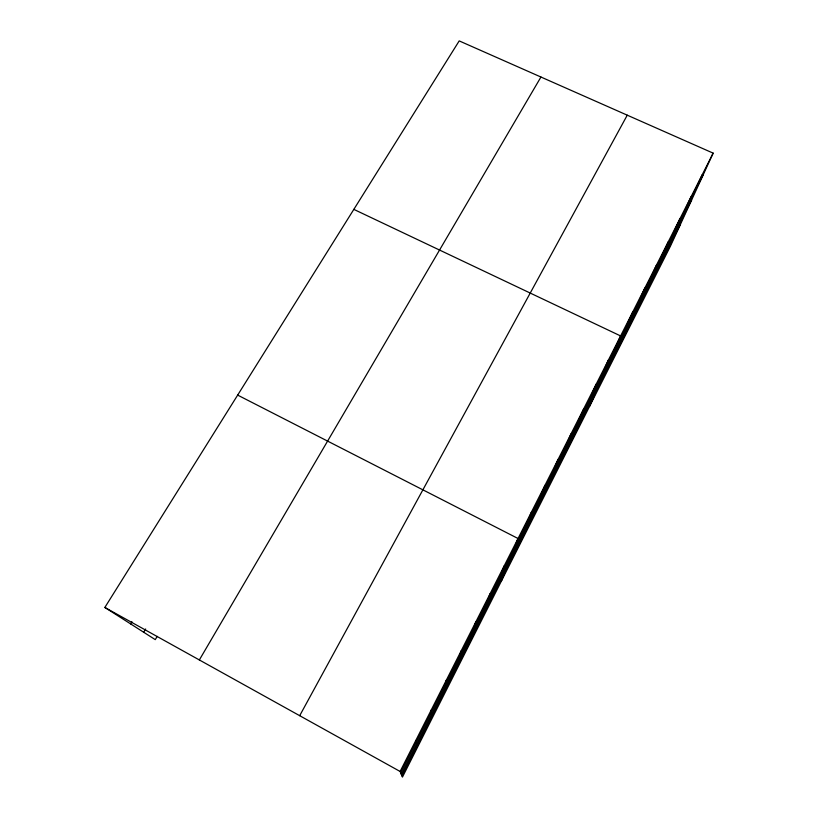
<?xml version="1.0" encoding="UTF-8"?>
<svg xmlns="http://www.w3.org/2000/svg" width="818" height="818" viewBox="0 0 818 818"><rect width="100%" height="100%" fill="white"/><g stroke="black" fill="none" stroke-linecap="round" stroke-linejoin="round"><path stroke-width="1.23" d="M415.728 743L415.81 740.454M430.544 713.725L431.219 710.014M445.084 684.973L446.352 680.126M459.389 656.711L461.209 650.78M473.438 628.94L475.8 621.956M487.242 601.649L490.135 593.653M500.82 574.819L504.215 565.841M501.434 580.964L518.05 538.51L237.67 395.104M527.293 522.487L531.649 511.659M540.197 496.976L545.003 485.268M552.896 471.874L558.142 459.317M565.391 447.19L571.056 433.816M577.682 422.896L583.755 408.734M589.768 398.99L596.24 384.071M601.67 375.472L608.52 359.808M589.471 406.556L620.606 335.942L353.826 209.377M625.269 328.836L632.846 311.76M636.956 305.738L644.891 287.977M648.459 282.997L656.731 264.582M659.778 260.615L668.388 241.576M670.924 238.59L679.85 218.927M681.895 216.893L691.128 196.647M692.703 195.543L702.233 174.725M713.153 153.14L670.515 245.993L402.446 777.1L400.104 771.466L104.847 607.457L459.205 40.9L713.153 153.14L400.104 771.466M401.301 774.36L691.619 200.032M401.904 775.812L680.494 224.265M400.656 772.795L703.347 174.51M299.695 715.689L627.253 115.174M199.347 659.952L540.943 77.025M157.22 636.384L155.256 639.635L104.847 607.457M143.682 632.242L145.655 629.001M130.614 623.909L131.943 621.741"/></g></svg>
